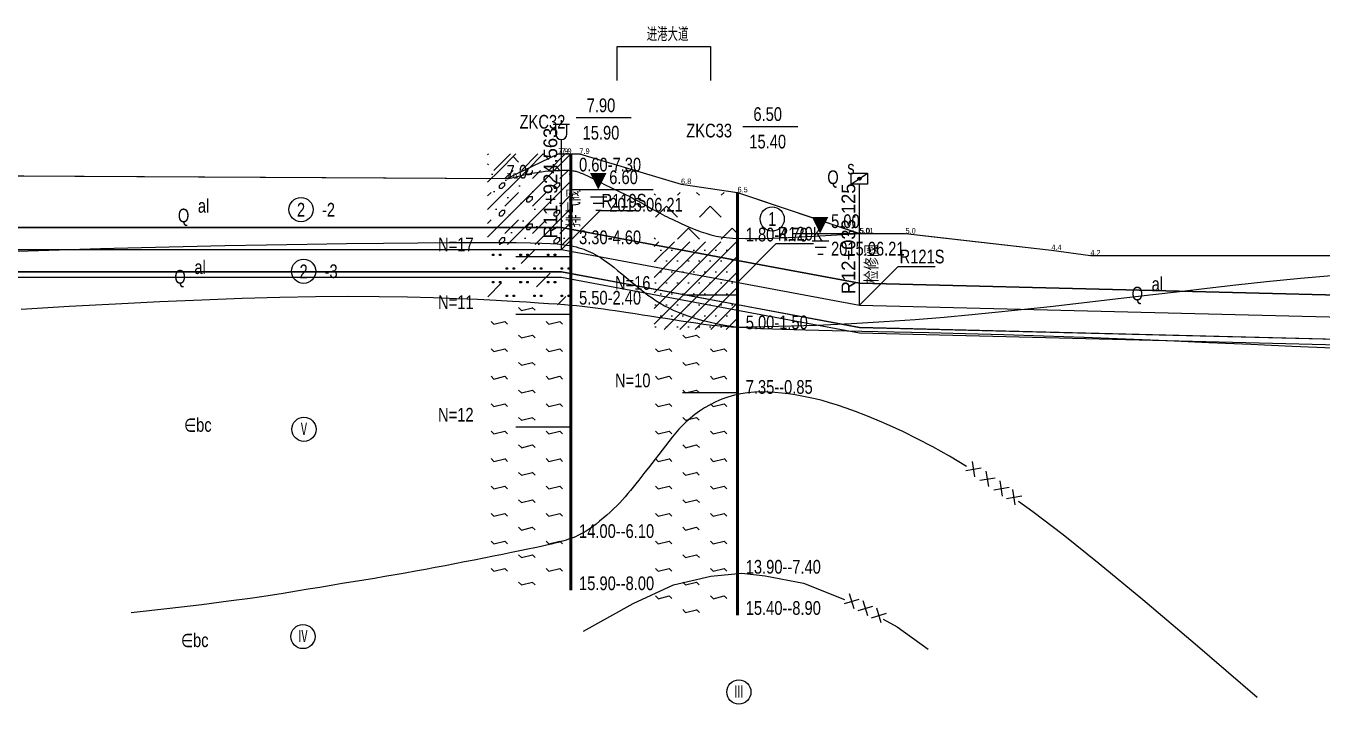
# Model space of a CAD drawing. Extents: x 525858 to 564773, y 2370984 to 2400075.
# Drawn here: x 562644.2 to 563116.3, y 2390746.3 to 2390993.3 of the extents above; entities that cross this region are included whole.
import ezdxf
from ezdxf.enums import TextEntityAlignment as Align

# ---------------------------------------------------------------- set-up
doc = ezdxf.new("R2010")
doc.units = 0
doc.linetypes.add('CENTER', pattern=[2, 1.25, -0.25, 0.25, -0.25])
doc.linetypes.add('ZK', pattern=[20, 10, 0, 10])
doc.layers.get('0').update_dxf_attribs({"linetype": 'CONTINUOUS'})
for name, color, linetype in [('pipe', 3, 'CONTINUOUS'), ('pipe_cen', 1, 'CENTER'), ('地形剖面', 4, 'CONTINUOUS'), ('纵面管线标注', 3, 'CONTINUOUS'), ('附属设施', 2, 'CONTINUOUS')]:
    doc.layers.add(name, color=color, linetype=linetype)
doc.styles.add('ITALIC', font='txt', dxfattribs={"width": 0.7, "height": 0.28})
doc.styles.add('SIMP1', font='simp1.shx', dxfattribs={"width": 0.8, "bigfont": 'hz.shx'})
pattern_1 = [(315, (550778.656, 2390585.662), (-20.000006, 4e-15), [1.414214, -26.87]), (14.0362, (550774.656, 2390584.6623), (-20.0000115, 2e-05), [4.1231, -78.339]), (315, (550773.656, 2390585.662), (-20.000006, 4e-15), [1.414214, -26.87]), (315, (550778.656, 2390575.662), (-20.000006, 4e-15), [1.414214, -26.87]), (14.0362, (550774.656, 2390574.6623), (-20.0000115, 2e-05), [4.1231, -78.339]), (315, (550773.656, 2390575.662), (-20.000006, 4e-15), [1.414214, -26.87]), (315, (550768.656, 2390570.662), (4e-15, 20.000006), [1.414214, -26.87]), (14.0362, (550764.656, 2390569.6623), (-20.0000115, 2e-05), [4.1231, -78.339]), (315, (550763.656, 2390570.662), (-20.000006, 4e-15), [1.414214, -26.87]), (315, (550768.656, 2390580.662), (-20.000006, 4e-15), [1.414214, -26.87]), (14.0362, (550764.656, 2390579.6623), (-20.0000115, 2e-05), [4.1231, -78.339]), (315, (550763.656, 2390580.662), (-20.000006, 4e-15), [1.414214, -26.87])]
pattern_2 = [(315, (550778.486, 2390585.662), (-20.000006, 4e-15), [1.414214, -26.87]), (14.0362, (550774.486, 2390584.6623), (-20.0000115, 2e-05), [4.1231, -78.339]), (315, (550773.486, 2390585.662), (-20.000006, 4e-15), [1.414214, -26.87]), (315, (550778.486, 2390575.662), (-20.000006, 4e-15), [1.414214, -26.87]), (14.0362, (550774.486, 2390574.6623), (-20.0000115, 2e-05), [4.1231, -78.339]), (315, (550773.486, 2390575.662), (-20.000006, 4e-15), [1.414214, -26.87]), (315, (550768.486, 2390570.662), (4e-15, 20.000006), [1.414214, -26.87]), (14.0362, (550764.486, 2390569.6623), (-20.0000115, 2e-05), [4.1231, -78.339]), (315, (550763.486, 2390570.662), (-20.000006, 4e-15), [1.414214, -26.87]), (315, (550768.486, 2390580.662), (-20.000006, 4e-15), [1.414214, -26.87]), (14.0362, (550764.486, 2390579.6623), (-20.0000115, 2e-05), [4.1231, -78.339]), (315, (550763.486, 2390580.662), (-20.000006, 4e-15), [1.414214, -26.87])]

# ---------------------------------------------------------------- blocks, each defined once
blk = doc.blocks.new('uw')
for p, q in [((-0.143, -0.131), (0.159, -0.131)), ((0.109, -0.252), (-0.092, -0.252)), ((-0.042, -0.373), (0.059, -0.373))]:
    blk.add_line(p, q)
blk.add_lwpolyline([(0, 0, 0, 0.3, 0), (0, 0.3, 0.3, 0.3, 0)], format="xyseb")
at = {"style": 'ITALIC', "width": 0.7}
blk.add_attdef('SHUIWEI', (0.38, 0.156), '', height=0.28, dxfattribs=at)
blk = doc.blocks.new('SHIZI')
at = {"color": 1}
for p, q in [((0.1, -0.1), (-0.1, 0.1)), ((-0.1, -0.1), (0.1, 0.1))]:
    blk.add_line(p, q, dxfattribs=at)
blk = doc.blocks.new('qin排气阀va')
at = {"layer": '附属设施', "linetype": 'Continuous', "lineweight": -3}
for points in [[(-1.5, 22.8), (1.5, 22.8)], [(-1, 21), (-1, 22.8)], [(0, 22.8), (0, 23.55)], [(1, 21), (1, 22.8)], [(0, 0), (0, 20)]]:
    blk.add_lwpolyline(points, dxfattribs=at)
blk.add_arc((0, 21), 1, 180, 0, dxfattribs=at)
at = {"layer": '附属设施', "linetype": 'Continuous', "lineweight": -3, "style": 'SIMP1'}
blk.add_attdef('名称', text='', height=2.5, rotation=90, dxfattribs=at).set_placement((1, 4), align=Align.TOP_LEFT)
blk.add_attdef('ZH', text='', height=2.5, rotation=90, dxfattribs=at).set_placement((0, 2), align=Align.BOTTOM_LEFT)

msp = doc.modelspace()

# ---------------------------------------------------------------- hatches: boundary and pattern name
at = {"layer": '地形剖面'}
h = msp.add_hatch(dxfattribs=at)
h.set_pattern_fill('QG03', color=55, scale=20, style=0, pattern_type=2)
h.set_pattern_definition([(45, (550761.656, 2390567.662), (-5, 5), []), (45, (550763.656, 2390567.662), (-5, 5), []), (135, (550767.656, 2390567.662), (-6, -6), [2.828427, -4.2426407])])
h.paths.add_polyline_path([(562842.355974, 2390946.662316), (562842.355974, 2390940.662316), (562812.355974, 2390940.662316), (562812.355974, 2390946.662316)])
h = msp.add_hatch(dxfattribs=at)
h.set_pattern_fill('QB10', color=55, scale=20, style=0, pattern_type=2)
h.set_pattern_definition([(45, (550766.656, 2390570.162), (6e-16, 10), [1.414214, -26.870058]), (45, (550767.656, 2390569.162), (6e-16, 10), [1.414214, -26.870058]), (0, (550766.656, 2390569.162), (0, 10), [1, -19]), (0, (550767.656, 2390571.162), (0, 10), [1, -19]), (90, (550766.656, 2390569.162), (-20, 1e-15), [1, -9]), (90, (550768.656, 2390570.162), (-20, 1e-15), [1, -9]), (45, (550776.656, 2390575.162), (6e-16, 10), [1.414214, -26.870058]), (45, (550777.656, 2390574.162), (6e-16, 10), [1.414214, -26.870058]), (0, (550776.656, 2390574.162), (0, 10), [1, -19]), (0, (550777.656, 2390576.162), (0, 10), [1, -19]), (90, (550776.656, 2390574.162), (-20, 1e-15), [1, -9]), (90, (550778.656, 2390575.162), (-20, 1e-15), [1, -9]), (45, (550777.656, 2390570.1623), (3.535534, 10.6066017), [0, -6, 0, -6]), (45, (550763.656, 2390567.662), (-5, 5), []), (45, (550768.656, 2390567.662), (6e-16, 10), [7.071068, -7.071068])])
h.paths.add_polyline_path([(562842.355974, 2390940.662316), (562842.355974, 2390913.662316), (562812.355974, 2390913.662316), (562812.355974, 2390940.662316)])
h = msp.add_hatch(dxfattribs=at)
h.set_pattern_fill('QG02', color=55, scale=20, style=0, pattern_type=2)
h.set_pattern_definition([(45, (550761.486, 2390571.662), (-8, 8), [5.656854, -5.656854]), (135, (550769.486, 2390571.662), (-8, -8), [5.656854, -5.656854])])
h.paths.add_polyline_path([(562903.075874, 2390932.662316), (562903.075874, 2390914.662316), (562873.075874, 2390914.662316), (562873.075874, 2390932.662316)])
h = msp.add_hatch(dxfattribs=at)
h.set_pattern_fill('NS04', color=55, scale=20, style=0, pattern_type=2)
h.set_pattern_definition([(45, (550771.656, 2390577.662), (-5.656854, 8.485281), [7.071068, -10]), (90, (550779.156, 2390584.662), (-20, 1e-15), [0.5, -19.5]), (180, (550779.656, 2390584.662), (-2e-15, -20), [0.5, -19.5]), (270, (550779.656, 2390585.162), (20, -4e-15), [0.5, -19.5]), (0, (550779.156, 2390585.162), (0, 20), [0.5, -19.5]), (90, (550779.156, 2390574.662), (-20, 1e-15), [0.5, -19.5]), (180, (550779.656, 2390574.662), (-2e-15, -20), [0.5, -19.5]), (270, (550779.656, 2390575.162), (20, -4e-15), [0.5, -19.5]), (0, (550779.156, 2390575.162), (0, 20), [0.5, -19.5]), (90, (550771.656, 2390584.662), (-20, 1e-15), [0.5, -19.5]), (180, (550772.156, 2390584.662), (-2e-15, -20), [0.5, -19.5]), (270, (550772.156, 2390585.162), (20, -4e-15), [0.5, -19.5]), (0, (550771.656, 2390585.162), (0, 20), [0.5, -19.5]), (90, (550776.656, 2390579.662), (-20, 1e-15), [0.5, -19.5]), (180, (550777.156, 2390579.662), (-2e-15, -20), [0.5, -19.5]), (270, (550777.156, 2390580.162), (20, -4e-15), [0.5, -19.5]), (0, (550776.656, 2390580.162), (0, 20), [0.5, -19.5]), (90, (550774.156, 2390579.662), (-20, 1e-15), [0.5, -19.5]), (180, (550774.656, 2390579.662), (-2e-15, -20), [0.5, -19.5]), (270, (550774.656, 2390580.162), (20, -4e-15), [0.5, -19.5]), (0, (550774.156, 2390580.162), (0, 20), [0.5, -19.5]), (90, (550771.656, 2390574.662), (-20, 1e-15), [0.5, -19.5]), (180, (550772.156, 2390574.662), (-2e-15, -20), [0.5, -19.5]), (270, (550772.156, 2390575.162), (20, -4e-15), [0.5, -19.5]), (0, (550771.656, 2390575.162), (0, 20), [0.5, -19.5]), (90, (550774.156, 2390569.662), (-20, 1e-15), [0.5, -19.5]), (180, (550774.656, 2390569.662), (-2e-15, -20), [0.5, -19.5]), (270, (550774.656, 2390570.162), (20, -4e-15), [0.5, -19.5]), (0, (550774.156, 2390570.162), (0, 20), [0.5, -19.5]), (90, (550776.656, 2390569.662), (-20, 1e-15), [0.5, -19.5]), (180, (550777.156, 2390569.662), (-2e-15, -20), [0.5, -19.5]), (270, (550777.156, 2390570.162), (20, -4e-15), [0.5, -19.5]), (0, (550776.656, 2390570.162), (0, 20), [0.5, -19.5]), (90, (550761.656, 2390584.662), (-20, 1e-15), [0.5, -19.5]), (180, (550762.156, 2390584.662), (-2e-15, -20), [0.5, -19.5]), (270, (550762.156, 2390585.162), (20, -4e-15), [0.5, -19.5]), (0, (550761.656, 2390585.162), (0, 20), [0.5, -19.5]), (90, (550766.656, 2390579.662), (-20, 1e-15), [0.5, -19.5]), (180, (550767.156, 2390579.662), (-2e-15, -20), [0.5, -19.5]), (270, (550767.156, 2390580.162), (20, -4e-15), [0.5, -19.5]), (0, (550766.656, 2390580.162), (0, 20), [0.5, -19.5]), (90, (550761.656, 2390574.662), (-20, 1e-15), [0.5, -19.5]), (180, (550762.156, 2390574.662), (-2e-15, -20), [0.5, -19.5]), (270, (550762.156, 2390575.162), (20, -4e-15), [0.5, -19.5]), (0, (550761.656, 2390575.162), (0, 20), [0.5, -19.5]), (90, (550764.156, 2390579.662), (-20, 1e-15), [0.5, -19.5]), (180, (550764.656, 2390579.662), (-2e-15, -20), [0.5, -19.5]), (270, (550764.656, 2390580.162), (20, -4e-15), [0.5, -19.5]), (0, (550764.156, 2390580.162), (0, 20), [0.5, -19.5]), (90, (550766.656, 2390569.662), (-20, 1e-15), [0.5, -19.5]), (180, (550767.156, 2390569.662), (-2e-15, -20), [0.5, -19.5]), (270, (550767.156, 2390570.162), (20, -4e-15), [0.5, -19.5]), (0, (550766.656, 2390570.162), (0, 20), [0.5, -19.5]), (90, (550764.156, 2390569.662), (-20, 1e-15), [0.5, -19.5]), (180, (550764.656, 2390569.662), (-2e-15, -20), [0.5, -19.5]), (270, (550764.656, 2390570.162), (20, -4e-15), [0.5, -19.5]), (0, (550764.156, 2390570.162), (0, 20), [0.5, -19.5]), (90, (550769.156, 2390574.662), (-20, 1e-15), [0.5, -19.5]), (180, (550769.656, 2390574.662), (-2e-15, -20), [0.5, -19.5]), (270, (550769.656, 2390575.162), (20, -4e-15), [0.5, -19.5]), (0, (550769.156, 2390575.162), (0, 20), [0.5, -19.5]), (90, (550769.156, 2390584.662), (-20, 1e-15), [0.5, -19.5]), (180, (550769.656, 2390584.662), (-2e-15, -20), [0.5, -19.5]), (270, (550769.656, 2390585.162), (20, -4e-15), [0.5, -19.5]), (0, (550769.156, 2390585.162), (0, 20), [0.5, -19.5])])
h.paths.add_polyline_path([(562842.355974, 2390913.662316), (562842.355974, 2390891.662316), (562812.355974, 2390891.662316), (562812.355974, 2390913.662316)])
h = msp.add_hatch(dxfattribs=at)
h.set_pattern_fill('QB07', color=55, scale=20, style=0, pattern_type=2)
h.set_pattern_definition([(45, (550761.486, 2390567.6623), (-2.8284271, 2.8284271), []), (0, (550801.486, 2390587.6623), (2, 4), [0, -4])])
h.paths.add_polyline_path([(562903.075874, 2390914.662316), (562903.075874, 2390882.662316), (562873.075874, 2390882.662316), (562873.075874, 2390914.662316)])
h = msp.add_hatch(dxfattribs=at)
h.set_pattern_fill('B001', color=55, scale=20, style=0, pattern_type=2)
h.set_pattern_definition(pattern_1)
h.paths.add_polyline_path([(562842.355974, 2390891.662316), (562842.355974, 2390806.662316), (562812.355974, 2390806.662316), (562812.355974, 2390891.662316)])
h = msp.add_hatch(dxfattribs=at)
h.set_pattern_fill('B001', color=55, scale=20, style=0, pattern_type=2)
h.set_pattern_definition(pattern_2)
h.paths.add_polyline_path([(562903.075874, 2390882.662316), (562903.075874, 2390859.162316), (562873.075874, 2390859.162316), (562873.075874, 2390882.662316)])
h = msp.add_hatch(dxfattribs=at)
h.set_pattern_fill('B001', color=55, scale=20, style=0, pattern_type=2)
h.set_pattern_definition(pattern_2)
h.paths.add_polyline_path([(562903.075874, 2390859.162316), (562903.075874, 2390793.662316), (562873.075874, 2390793.662316), (562873.075874, 2390859.162316)])
h = msp.add_hatch(dxfattribs=at)
h.set_pattern_fill('B001', color=55, scale=20, style=0, pattern_type=2)
h.set_pattern_definition(pattern_1)
h.paths.add_polyline_path([(562842.355974, 2390806.662316), (562842.355974, 2390787.662316), (562812.355974, 2390787.662316), (562812.355974, 2390806.662316)])
h = msp.add_hatch(dxfattribs=at)
h.set_pattern_fill('B001', color=55, scale=20, style=0, pattern_type=2)
h.set_pattern_definition(pattern_2)
h.paths.add_polyline_path([(562903.075874, 2390793.662316), (562903.075874, 2390778.662316), (562873.075874, 2390778.662316), (562873.075874, 2390793.662316)])
at = {"layer": '附属设施', "linetype": 'Continuous', "lineweight": -3}
h = msp.add_hatch(color=256, dxfattribs=at)
h.dxf.hatch_style = 1
h.paths.add_polyline_path([(562948.284782, 2390937.987568, 0.7426600583), (562947.210761, 2390937.663294, 0.1476707637), (562947.308668, 2390937.33902)])
h.paths.add_polyline_path([(562947.308668, 2390937.33902, 0.7426600583), (562948.382689, 2390937.663294, 0.1476707637), (562948.284782, 2390937.987568)])

# ---------------------------------------------------------------- linework, layer by layer
at = {"layer": 'pipe', "linetype": 'Continuous', "lineweight": -3}
for points in [[(561665.904874, 2390953.292316), (561769.887874, 2390953.292316), (561790.201874, 2390949.642316), (561825.749874, 2390943.272316), (561842.308874, 2390940.302316), (561889.561874, 2390931.822316), (561934.147874, 2390923.822316), (561955.655874, 2390919.962316), (562099.065874, 2390919.962316), (562114.830874, 2390919.962316), (562839.234874, 2390919.962316), (562903.395874, 2390907.962316), (562947.796874, 2390899.652316), (563161.236874, 2390894.372316), (563216.676874, 2390893.002316), (563284.892874, 2390893.002316), (563326.329874, 2390893.002316), (563500.689874, 2390893.002316), (563560.805874, 2390893.002316)], [(561665.904874, 2390953.192316), (561769.887874, 2390953.192316), (561790.201874, 2390949.542316), (561825.749874, 2390943.172316), (561842.308874, 2390940.202316), (561889.561874, 2390931.722316), (561934.147874, 2390923.722316), (561955.655874, 2390919.862316), (562099.065874, 2390919.862316), (562114.830874, 2390919.862316), (562839.234874, 2390919.862316), (562903.395874, 2390907.862316), (562947.796874, 2390899.552316), (563161.236874, 2390894.272316), (563216.676874, 2390892.902316), (563284.892874, 2390892.902316), (563326.329874, 2390892.902316), (563500.689874, 2390892.902316), (563560.805874, 2390892.902316)], [(561665.904874, 2390937.192315), (561769.887874, 2390937.192315), (561790.201874, 2390933.542315), (561825.749874, 2390927.172315), (561842.308874, 2390924.202315), (561889.561874, 2390915.722315), (561934.147874, 2390907.722315), (561955.655874, 2390903.862315), (562099.065874, 2390903.862315), (562114.830874, 2390903.862315), (562839.234874, 2390903.862315), (562903.395874, 2390891.862315), (562947.796874, 2390883.552315), (563161.236874, 2390878.272315), (563216.676874, 2390876.902315), (563284.892874, 2390876.902315), (563326.329874, 2390876.902315), (563500.689874, 2390876.902315), (563560.805874, 2390876.902315)], [(561665.904874, 2390937.092316), (561769.887874, 2390937.092316), (561790.201874, 2390933.442316), (561825.749874, 2390927.072316), (561842.308874, 2390924.102316), (561889.561874, 2390915.622316), (561934.147874, 2390907.622316), (561955.655874, 2390903.762316), (562099.065874, 2390903.762316), (562114.830874, 2390903.762316), (562839.234874, 2390903.762316), (562903.395874, 2390891.762316), (562947.796874, 2390883.452316), (563161.236874, 2390878.172316), (563216.676874, 2390876.802316), (563284.892874, 2390876.802316), (563326.329874, 2390876.802316), (563500.689874, 2390876.802316), (563560.805874, 2390876.802316)], [(561665.904874, 2390935.092316), (561769.887874, 2390935.092316), (561790.201874, 2390931.442316), (561825.749874, 2390925.072316), (561842.308874, 2390922.102316), (561889.561874, 2390913.622316), (561934.147874, 2390905.622316), (561955.655874, 2390901.762316), (562099.065874, 2390901.762316), (562114.830874, 2390901.762316), (562839.234874, 2390901.762316), (562903.395874, 2390889.762316), (562947.796874, 2390881.452316), (563161.236874, 2390876.172316), (563216.676874, 2390874.802316), (563284.892874, 2390874.802316), (563326.329874, 2390874.802316), (563500.689874, 2390874.802316), (563560.805874, 2390874.802316)]]:
    msp.add_lwpolyline(points, dxfattribs=at)
at = {"layer": 'pipe_cen', "linetype": 'Continuous', "lineweight": -3}
msp.add_lwpolyline([(561665.904874, 2390945.192316), (561769.887874, 2390945.192316), (561790.201874, 2390941.542316), (561955.655874, 2390911.862316), (562839.234874, 2390911.862316), (562947.796874, 2390891.552316), (563216.676874, 2390884.902316), (563560.805874, 2390884.902316)], dxfattribs=at)
at = {"layer": '地形剖面', "color": 55}
for p, q in [((562844.675974, 2390959.869141), (562864.675974, 2390959.869141)), ((562905.395874, 2390956.662316), (562925.395874, 2390956.662316)), ((562842.675974, 2390933.662316), (562872.675974, 2390933.662316)), ((562923.473114, 2390917.662316), (562953.473114, 2390917.662316)), ((562842.675974, 2390909.162316), (562822.675974, 2390909.162316)), ((562903.395874, 2390895.162316), (562883.395874, 2390895.162316)), ((562842.675974, 2390888.162316), (562822.675974, 2390888.162316)), ((562903.395874, 2390859.662316), (562883.395874, 2390859.662316)), ((562842.675974, 2390847.162316), (562822.675974, 2390847.162316))]:
    msp.add_line(p, q, dxfattribs=at)
for points in [[(562859.610672, 2390973.358185), (562859.610672, 2390985.740005), (562893.610672, 2390985.740005), (562893.610672, 2390973.358185)], [(562819.453749, 2390937.627376), (562823.079154, 2390938.459769), (562826.068421, 2390939.107221), (562828.503668, 2390939.594765), (562830.467013, 2390939.947431), (562832.040573, 2390940.190251), (562833.306466, 2390940.348255), (562834.346808, 2390940.446477), (562835.243718, 2390940.509946), (562836.066052, 2390940.559684), (562836.829625, 2390940.600674), (562837.536993, 2390940.633887), (562838.190711, 2390940.660295), (562838.793332, 2390940.680871), (562839.347413, 2390940.696586), (562839.855509, 2390940.708413), (562840.320173, 2390940.717324), (562840.74459, 2390940.723926), (562841.134458, 2390940.727369), (562841.496101, 2390940.726437), (562841.835846, 2390940.719916), (562842.16002, 2390940.706591), (562842.474948, 2390940.685245), (562842.786956, 2390940.654665), (562843.10237, 2390940.613635), (562843.426584, 2390940.561061), (562843.761261, 2390940.496337), (562844.107129, 2390940.418975), (562844.464919, 2390940.32849), (562844.835361, 2390940.224395), (562845.219186, 2390940.106206), (562845.617121, 2390939.973434), (562846.029899, 2390939.825596), (562846.45914, 2390939.661853), (562846.910036, 2390939.479968), (562847.388669, 2390939.277352), (562847.901123, 2390939.051415), (562848.453479, 2390938.79957), (562849.051822, 2390938.519227), (562849.702234, 2390938.207798), (562850.410799, 2390937.862694), (562851.181333, 2390937.482588), (562852.008596, 2390937.071211), (562852.88508, 2390936.633555), (562853.80328, 2390936.174611), (562854.755689, 2390935.699373), (562855.7348, 2390935.212831), (562856.733107, 2390934.71998), (562857.743102, 2390934.22581), (562858.758642, 2390933.733936), (562859.779021, 2390933.242452), (562860.804898, 2390932.748075), (562861.83693, 2390932.247522), (562862.875775, 2390931.737509), (562863.92209, 2390931.214752), (562864.976533, 2390930.675969), (562866.039761, 2390930.117874), (562867.111151, 2390929.539034), (562868.184965, 2390928.945408), (562869.254182, 2390928.344804), (562870.311782, 2390927.745031), (562871.350746, 2390927.153896), (562872.364053, 2390926.579209), (562873.344684, 2390926.028778), (562874.28562, 2390925.510411), (562875.184051, 2390925.028842), (562876.054014, 2390924.576513), (562876.913759, 2390924.142792), (562877.781533, 2390923.717044), (562878.675584, 2390923.288639), (562879.614161, 2390922.846942), (562880.615512, 2390922.381322), (562881.697885, 2390921.881147), (562882.876103, 2390921.339392), (562884.151279, 2390920.76347), (562885.521104, 2390920.164405), (562886.983265, 2390919.553218), (562888.535451, 2390918.940933), (562890.175351, 2390918.338571), (562891.900654, 2390917.757155), (562893.709047, 2390917.207707), (562895.670718, 2390916.705891), (562898.145843, 2390916.28594), (562901.567096, 2390915.986728), (562906.36715, 2390915.847127), (562912.978681, 2390915.906011), (562921.834363, 2390916.202255), (562933.366869, 2390916.774732), (562948.008874, 2390917.662316)], [(562641.256978, 2390911.218434), (562656.336026, 2390911.727601), (562671.332705, 2390912.187014), (562686.333095, 2390912.599528), (562701.423279, 2390912.967995), (562716.635304, 2390913.294777), (562731.785087, 2390913.580265), (562746.634512, 2390913.824358), (562760.945463, 2390914.026954), (562774.479825, 2390914.187952), (562786.99948, 2390914.307251), (562798.266313, 2390914.38475), (562808.042208, 2390914.420347), (562816.161445, 2390914.41453), (562822.747886, 2390914.370141), (562827.997791, 2390914.290608), (562832.107418, 2390914.179363), (562835.273027, 2390914.039835), (562837.690876, 2390913.875455), (562839.557225, 2390913.689651), (562841.068332, 2390913.485855), (562842.391301, 2390913.266784), (562843.576615, 2390913.032309), (562844.645604, 2390912.781588), (562845.619596, 2390912.51378), (562846.519918, 2390912.228043), (562847.3679, 2390911.923537), (562848.184871, 2390911.599419), (562848.992157, 2390911.254849), (562849.809653, 2390910.886641), (562850.651507, 2390910.482235), (562851.530432, 2390910.026727), (562852.459142, 2390909.505214), (562853.450349, 2390908.902792), (562854.516767, 2390908.204558), (562855.671108, 2390907.395607), (562856.926086, 2390906.461036), (562858.288818, 2390905.393253), (562859.744034, 2390904.213914), (562861.270868, 2390902.951986), (562862.848455, 2390901.636437), (562864.45593, 2390900.296235), (562866.072426, 2390898.960346), (562867.677077, 2390897.657739), (562869.249019, 2390896.417381), (562870.774384, 2390895.26194), (562872.267305, 2390894.188884), (562873.748913, 2390893.18938), (562875.240338, 2390892.254598), (562876.762713, 2390891.375705), (562878.337168, 2390890.543869), (562879.984835, 2390889.750259), (562881.726844, 2390888.986043), (562883.587844, 2390888.243774), (562885.606554, 2390887.521545), (562887.825208, 2390886.818835), (562890.286041, 2390886.135123), (562893.031289, 2390885.469888), (562896.103187, 2390884.822608), (562899.54397, 2390884.192762), (562903.395874, 2390883.579828)], [(562903.395874, 2390883.579828), (562918.332694, 2390883.891144), (562932.137248, 2390884.342738), (562944.939462, 2390884.91874), (562956.869263, 2390885.60328), (562968.056579, 2390886.380486), (562978.631335, 2390887.234488), (562988.723458, 2390888.149416), (562998.462875, 2390889.109398), (563007.970085, 2390890.101001), (563017.327868, 2390891.120533), (563026.609579, 2390892.16674), (563035.888571, 2390893.238366), (563045.238198, 2390894.334156), (563054.731811, 2390895.452856), (563064.442766, 2390896.59321), (563074.444415, 2390897.753964), (563084.867513, 2390898.93537), (563096.072425, 2390900.143707), (563108.476917, 2390901.386764), (563122.498754, 2390902.672326)], [(562642.469314, 2390890.125517), (562659.967127, 2390891.158956), (562676.796983, 2390892.078885), (562692.921951, 2390892.877769), (562708.305104, 2390893.548075), (562722.909512, 2390894.082267), (562736.698247, 2390894.472813), (562749.634379, 2390894.712176), (562761.687731, 2390894.798208), (562772.855124, 2390894.7503), (562783.14013, 2390894.593229), (562792.546323, 2390894.351771), (562801.077274, 2390894.050703), (562808.736555, 2390893.714802), (562815.527739, 2390893.368843), (562821.454399, 2390893.037603), (562826.536931, 2390892.740616), (562830.863033, 2390892.476443), (562834.537228, 2390892.238404), (562837.664039, 2390892.019817), (562840.347988, 2390891.814), (562842.693599, 2390891.614273), (562844.805394, 2390891.413953), (562846.787895, 2390891.20636), (562848.731961, 2390890.985639), (562850.673782, 2390890.749238), (562852.635886, 2390890.495432), (562854.6408, 2390890.222498), (562856.711048, 2390889.928709), (562858.869159, 2390889.612341), (562861.137659, 2390889.271669), (562863.539073, 2390888.904968), (562866.086854, 2390888.511797), (562868.758156, 2390888.096845), (562871.521059, 2390887.666087), (562874.34364, 2390887.225495), (562877.193981, 2390886.781045), (562880.040159, 2390886.338708), (562882.850255, 2390885.90446), (562885.592347, 2390885.484272), (562888.270519, 2390885.083165), (562891.03287, 2390884.702334), (562894.063503, 2390884.342024), (562897.54652, 2390884.002475), (562901.666025, 2390883.683931), (562906.606121, 2390883.386633), (562912.550911, 2390883.110824), (562919.684497, 2390882.856746), (562928.138698, 2390882.622331), (562937.836195, 2390882.396263), (562948.647385, 2390882.164916), (562960.442664, 2390881.914665), (562973.092428, 2390881.631883), (562986.467075, 2390881.302944), (563000.437001, 2390880.914222), (563014.872601, 2390880.452092), (563029.650902, 2390879.908947), (563044.67544, 2390879.30127), (563059.856381, 2390878.651561), (563075.10389, 2390877.982323), (563090.328133, 2390877.316059), (563105.439275, 2390876.675269), (563120.347483, 2390876.082457)], [(562986.80307, 2390832.808268), (562980.601416, 2390836.515737), (562974.547881, 2390839.924167), (562968.896733, 2390842.912773), (562963.638731, 2390845.5183), (562958.764632, 2390847.777497), (562954.265196, 2390849.727109), (562950.131179, 2390851.403883), (562946.35334, 2390852.844566), (562942.91576, 2390854.083145), (562939.775806, 2390855.142566), (562936.884168, 2390856.043018), (562934.191536, 2390856.804687), (562931.648599, 2390857.447761), (562929.206049, 2390857.992429), (562926.814575, 2390858.458876), (562924.424866, 2390858.867291), (562921.99776, 2390859.231725), (562919.534688, 2390859.541689), (562917.047224, 2390859.78056), (562914.546948, 2390859.931711), (562912.045435, 2390859.978519), (562909.554263, 2390859.904359), (562907.085009, 2390859.692606), (562904.649249, 2390859.326636), (562902.258678, 2390858.795441), (562899.925453, 2390858.110484), (562897.66185, 2390857.288845), (562895.480144, 2390856.347605), (562893.392609, 2390855.303844), (562891.411522, 2390854.174641), (562889.549156, 2390852.977078), (562887.817787, 2390851.728234), (562886.223938, 2390850.442147), (562884.75112, 2390849.12069), (562883.377093, 2390847.762692), (562882.079617, 2390846.366985), (562880.836451, 2390844.932397), (562879.625355, 2390843.45776), (562878.424089, 2390841.941903), (562877.210411, 2390840.383657), (562875.96799, 2390838.784938), (562874.704118, 2390837.160008), (562873.431996, 2390835.526218), (562872.164827, 2390833.900915), (562870.915809, 2390832.30145), (562869.698145, 2390830.745171), (562868.525036, 2390829.249427), (562867.409682, 2390827.831567), (562866.359905, 2390826.503365), (562865.362011, 2390825.254291), (562864.396929, 2390824.068239), (562863.445584, 2390822.929104), (562862.488904, 2390821.820779), (562861.507817, 2390820.72716), (562860.48325, 2390819.632141), (562859.396129, 2390818.519616), (562858.233758, 2390817.379289), (562857.008944, 2390816.224105), (562855.740869, 2390815.072815), (562854.448716, 2390813.944173), (562853.151668, 2390812.856934), (562851.868908, 2390811.829849), (562850.619618, 2390810.881672), (562849.42298, 2390810.031156), (562848.293749, 2390809.291767), (562847.22896, 2390808.65582), (562846.22122, 2390808.110342), (562845.263135, 2390807.64236), (562844.347313, 2390807.238902), (562843.46636, 2390806.886993), (562842.612883, 2390806.573663), (562841.779488, 2390806.285938), (562840.952717, 2390806.011518), (562840.094847, 2390805.740798), (562839.162091, 2390805.464847), (562838.110662, 2390805.174733), (562836.896772, 2390804.861523), (562835.476634, 2390804.516287), (562833.806459, 2390804.130091), (562831.842461, 2390803.694005), (562829.554948, 2390803.201851), (562826.970616, 2390802.658473), (562824.130256, 2390802.071469), (562821.07466, 2390801.448437), (562817.84462, 2390800.796976), (562814.480928, 2390800.124684), (562811.024374, 2390799.439159), (562807.515752, 2390798.747999), (562803.988444, 2390798.057684), (562800.446203, 2390797.37021), (562796.885373, 2390796.686459), (562793.302297, 2390796.007307), (562789.69332, 2390795.333634), (562786.054787, 2390794.66632), (562782.38304, 2390794.006242), (562778.674424, 2390793.35428), (562774.924908, 2390792.710463), (562771.128957, 2390792.071424), (562767.280661, 2390791.432947), (562763.374111, 2390790.790816), (562759.403397, 2390790.140814), (562755.362608, 2390789.478726), (562751.245835, 2390788.800336), (562747.047168, 2390788.101426), (562742.707411, 2390787.374271), (562737.954222, 2390786.597104), (562732.461973, 2390785.744651), (562725.905037, 2390784.791633), (562717.957786, 2390783.712776), (562708.294593, 2390782.482804), (562696.589828, 2390781.076439), (562682.517866, 2390779.468407)], [(563092.720001, 2390748.69479), (563070.084666, 2390768.160381), (563051.052446, 2390784.234859), (563035.168734, 2390797.332197), (563021.978924, 2390807.866364), (563011.028409, 2390816.25133), (563005.71185, 2390820.108454)], [(562847.305917, 2390772.789058), (562865.437436, 2390782.949315), (562880.03246, 2390789.677464), (562893.729276, 2390792.817261), (562904.95621, 2390793.938615), (562913.488679, 2390793.041538), (562927.410047, 2390790.350274), (562942.325615, 2390784.427034)], [(562956.444094, 2390777.230034), (562961.53989, 2390774.42699), (562972.877583, 2390766.266898)]]:
    msp.add_lwpolyline(points, dxfattribs=at)
at = {"layer": '地形剖面', "color": 55, "lineweight": -3}
msp.add_lwpolyline([(562549.638874, 2390939.192316), (562819.312874, 2390937.662316), (562838.064874, 2390946.662316), (562843.504874, 2390946.662316), (562845.802874, 2390946.662316), (562882.835874, 2390935.662316), (562903.395874, 2390932.662316), (562948.008874, 2390917.662316), (562964.595874, 2390917.662316), (562975.025874, 2390916.482316), (563017.755874, 2390911.662316), (563031.952874, 2390909.662316), (563136.249874, 2390909.662316)], dxfattribs=at)
at = {"layer": '地形剖面', "linetype": 'Continuous', "lineweight": -3}
msp.add_lwpolyline([(562599.357874, 2390938.912316), (562819.312874, 2390937.662316), (562838.064874, 2390946.662316), (562839.234874, 2390946.662316), (562839.234874, 2390946.662316), (562839.234874, 2390946.662316), (562845.802874, 2390946.662316), (562882.835874, 2390935.662316), (562903.395874, 2390932.662316), (562903.395874, 2390932.662316), (562947.796874, 2390917.732316), (562947.796874, 2390917.732316), (562947.796874, 2390917.732316), (562947.796874, 2390917.732316), (562948.008874, 2390917.662316), (562964.595874, 2390917.662316), (563017.755874, 2390911.662316), (563031.952874, 2390909.662316), (563136.249874, 2390909.662316)], dxfattribs=at)
at = {"layer": '地形剖面', "color": 55, "linetype": 'ZK'}
for points, const_width in [([(562842.675974, 2390946.662316), (562842.675974, 2390787.662316)], 1), ([(562842.675974, 2390946.662316), (562842.675974, 2390787.662316)], 0.5), ([(562903.395874, 2390932.662316), (562903.395874, 2390778.662316)], 1), ([(562903.395874, 2390932.662316), (562903.395874, 2390778.662316)], 0.5)]:
    msp.add_lwpolyline(points, dxfattribs=dict(at, const_width=const_width))
at = {"layer": '地形剖面', "color": 55}
for points in [[(562834.675974, 2390909.162316, 0, 4, 0), (562834.675974, 2390914.162316, 0, 0, 0), (562834.675974, 2390921.162316, 0, 0, 0)], [(562895.395874, 2390895.162316, 0, 4, 0), (562895.395874, 2390900.162316, 0, 0, 0), (562895.395874, 2390907.162316, 0, 0, 0)], [(562834.675974, 2390888.162316, 0, 4, 0), (562834.675974, 2390893.162316, 0, 0, 0), (562834.675974, 2390900.162316, 0, 0, 0)], [(562895.395874, 2390859.662316, 0, 4, 0), (562895.395874, 2390864.662316, 0, 0, 0), (562895.395874, 2390871.662316, 0, 0, 0)], [(562834.675974, 2390847.162316, 0, 4, 0), (562834.675974, 2390852.162316, 0, 0, 0), (562834.675974, 2390859.162316, 0, 0, 0)]]:
    msp.add_lwpolyline(points, format="xyseb", dxfattribs=at)
for centre in [(562744.411679, 2390926.372078), (562916.02578, 2390922.958557), (562745.356737, 2390903.919834), (562745.470958, 2390846.357423), (562745.099282, 2390770.867672), (562903.888892, 2390750.682104)]:
    msp.add_circle(centre, 4.4, dxfattribs=at)
at = {"layer": '纵面管线标注', "color": 9, "linetype": 'Continuous', "lineweight": -3}
for points in [[(562839.234874, 2390911.862316), (562853.374874, 2390926.002316), (562866.874874, 2390926.002316)], [(562903.395874, 2390899.862316), (562917.535874, 2390914.002316), (562931.035874, 2390914.002316)], [(562947.796874, 2390891.552316), (562961.936874, 2390905.692316), (562975.436874, 2390905.692316)]]:
    msp.add_lwpolyline(points, dxfattribs=at)
at = {"layer": '附属设施', "linetype": 'Continuous', "lineweight": -3}
msp.add_line((562947.796725, 2390891.556825), (562947.796725, 2390935.680866), dxfattribs=at)
msp.add_lwpolyline([(562944.813022, 2390939.645722), (562950.780427, 2390939.645722), (562950.780427, 2390935.680866), (562944.813022, 2390935.680866)], close=True, dxfattribs=at)
at = {"layer": '附属设施', "linetype": 'Continuous', "lineweight": -3, "flags": 128}
msp.add_lwpolyline([(562944.813022, 2390935.680866), (562950.780427, 2390939.645722)], dxfattribs=at)
at = {"layer": '附属设施', "linetype": 'Continuous', "lineweight": -3}
msp.add_circle((562947.796725, 2390937.663294), 0.585964, dxfattribs=at)

# ---------------------------------------------------------------- block references
at = {"layer": '地形剖面', "color": 55, "xscale": 20, "yscale": 20, "zscale": 20}
for p in [(562852.675974, 2390933.662316), (562933.473114, 2390917.662316)]:
    msp.add_blockref('uw', p, dxfattribs=at)
at = {"layer": '地形剖面', "color": 55}
for p, xscale, yscale, zscale, rotation in [((562989.407595, 2390831.821762), 19.99999999978532, 19.99999999978532, 19.99999999978532, 324.3347900749552), ((562994.460831, 2390828.275297), 19.99999999978532, 19.99999999978532, 19.99999999978532, 324.3347900749552), ((562999.497088, 2390824.79794), 19.99999999978532, 19.99999999978532, 19.99999999978532, 324.3347900749552), ((563004.110993, 2390821.620519), 19.99999999978532, 19.99999999978532, 19.99999999978532, 324.3347900749552), ((562945.033668, 2390783.689726), 20.00000000012394, 20.00000000012394, 20.00000000012394, 331.689806361356), ((562949.999167, 2390781.121884), 20.00000000012394, 20.00000000012394, 20.00000000012394, 331.689806361356), ((562954.964667, 2390778.554042), 20.00000000012394, 20.00000000012394, 20.00000000012394, 331.689806361356)]:
    msp.add_blockref('SHIZI', p, dxfattribs=dict(at, xscale=xscale, yscale=yscale, zscale=zscale, rotation=rotation))
at = {"layer": '附属设施', "linetype": 'Continuous', "lineweight": -3, "xscale": 2, "yscale": 2, "zscale": 2}
msp.add_blockref('qin排气阀va', (562839.234382, 2390911.861611), dxfattribs=at).add_auto_attribs({'ZH': 'R11+924.563', '名称': '排气阀'})

# ---------------------------------------------------------------- texts
at = {"layer": '地形剖面', "color": 55, "style": 'SIMP1', "width": 0.8}
for s, p in [('进港大道', (562885.516462, 2390987.736754)), ('ZKC32', (562840.675974, 2390955.869141)), ('ZKC33', (562901.395874, 2390952.662316)), ('N=17', (562807.259393, 2390911.162316)), ('N=16', (562871.696815, 2390897.162316)), ('N=11', (562807.259393, 2390890.162316)), ('N=10', (562871.696815, 2390861.662316)), ('N=12', (562807.259393, 2390849.162316))]:
    msp.add_text(s, height=5, dxfattribs=at).set_placement(p, align=Align.RIGHT)
for s, p in [('7.90', (562853.675974, 2390961.869141)), ('6.50', (562914.395874, 2390958.662316)), ('15.90', (562853.675974, 2390951.869141)), ('15.40', (562914.395874, 2390948.662316))]:
    msp.add_text(s, height=5, dxfattribs=at).set_placement(p, align=Align.CENTER)
at = {"layer": '地形剖面', "color": 9, "linetype": 'Continuous', "lineweight": -3, "style": 'SIMP1', "width": 0.8}
for s, p in [('7.9', (562838.064874, 2390946.662316)), ('7.9', (562839.234874, 2390946.662316)), ('7.9', (562839.234874, 2390946.662316)), ('7.9', (562839.234874, 2390946.662316)), ('7.9', (562845.802874, 2390946.662316)), ('7.0', (562819.312874, 2390937.662316)), ('6.8', (562882.835874, 2390935.662316)), ('6.5', (562903.395874, 2390932.662316)), ('6.5', (562903.395874, 2390932.662316)), ('5.01', (562947.796874, 2390917.732316)), ('5.01', (562947.796874, 2390917.732316)), ('5.01', (562947.796874, 2390917.732316)), ('5.01', (562947.796874, 2390917.732316)), ('5.0', (562948.008874, 2390917.662316)), ('5.0', (562964.595874, 2390917.662316)), ('4.4', (563017.755874, 2390911.662316)), ('4.2', (563031.952874, 2390909.662316))]:
    msp.add_text(s, height=2, dxfattribs=at).set_placement(p)
at = {"layer": '地形剖面', "color": 55, "lineweight": -3, "style": 'SIMP1', "width": 0.8}
msp.add_text('7.0', height=5, dxfattribs=at).set_placement((562819.312874, 2390937.662316))
at = {"layer": '地形剖面', "color": 55, "style": 'SIMP1', "width": 0.8}
for s, p in [('0.60-7.30', (562845.675974, 2390940.262316)), ('s', (562943.382245, 2390939.18846)), ('6.60', (562856.675974, 2390935.662316)), ('al', (562706.833954, 2390925.249921)), ('2015.06.21', (562856.675974, 2390925.662316)), ('5.00', (562937.473114, 2390919.662316)), ('3.30-4.60', (562845.675974, 2390913.782316)), ('1.80-4.70', (562906.395874, 2390914.782316)), ('2015.06.21', (562937.473114, 2390909.662316)), ('al', (562705.556282, 2390902.91763)), ('al', (563054.237571, 2390896.79481)), ('5.50-2.40', (562845.675974, 2390891.782316)), ('5.00-1.50', (562906.395874, 2390882.782316)), ('7.35--0.85', (562906.395874, 2390859.282316)), ('14.00--6.10', (562845.675974, 2390806.782316)), ('13.90--7.40', (562906.395874, 2390793.782316)), ('15.90--8.00', (562845.675974, 2390787.782316)), ('15.40--8.90', (562906.395874, 2390778.782316))]:
    msp.add_text(s, height=5, dxfattribs=at).set_placement(p)
for s, p in [('Q', (562938.182245, 2390937.521794)), ('2', (562744.411679, 2390926.372078)), ('-2', (562754.411679, 2390926.372078)), ('Q', (562701.633954, 2390923.583255)), ('1', (562916.02578, 2390922.958557)), ('Q', (562700.356282, 2390901.250964)), ('2', (562745.356737, 2390903.919834)), ('-3', (562755.356737, 2390903.919834)), ('Q', (563049.037571, 2390895.128143)), ('∈bc', (562706.822636, 2390848.059957)), ('Ⅴ', (562745.470958, 2390846.357423)), ('∈bc', (562705.700908, 2390769.634044)), ('Ⅳ', (562745.099282, 2390770.867672)), ('Ⅲ', (562903.888892, 2390750.682104))]:
    msp.add_text(s, height=5, dxfattribs=at).set_placement(p, align=Align.MIDDLE)
at = {"layer": '纵面管线标注', "linetype": 'Continuous', "lineweight": -3, "style": 'SIMP1', "width": 0.8}
for s, p in [('R119S', (562853.874874, 2390927.102316)), ('R120K', (562918.035874, 2390915.102316)), ('R121S', (562962.436874, 2390906.792316))]:
    msp.add_text(s, height=5, dxfattribs=at).set_placement(p)
at = {"layer": '附属设施', "linetype": 'Continuous', "lineweight": -3, "style": 'SIMP1'}
msp.add_attdef('R12+033.125', text='0', height=5, rotation=89.99999847, dxfattribs=at).set_placement((562947.796725, 2390895.556825), align=Align.BOTTOM_LEFT)
msp.add_attdef('检修阀', text='0', height=5, rotation=89.99999847, dxfattribs=at).set_placement((562949.796725, 2390899.556825), align=Align.TOP_LEFT)

doc.saveas('drawing.dxf')
